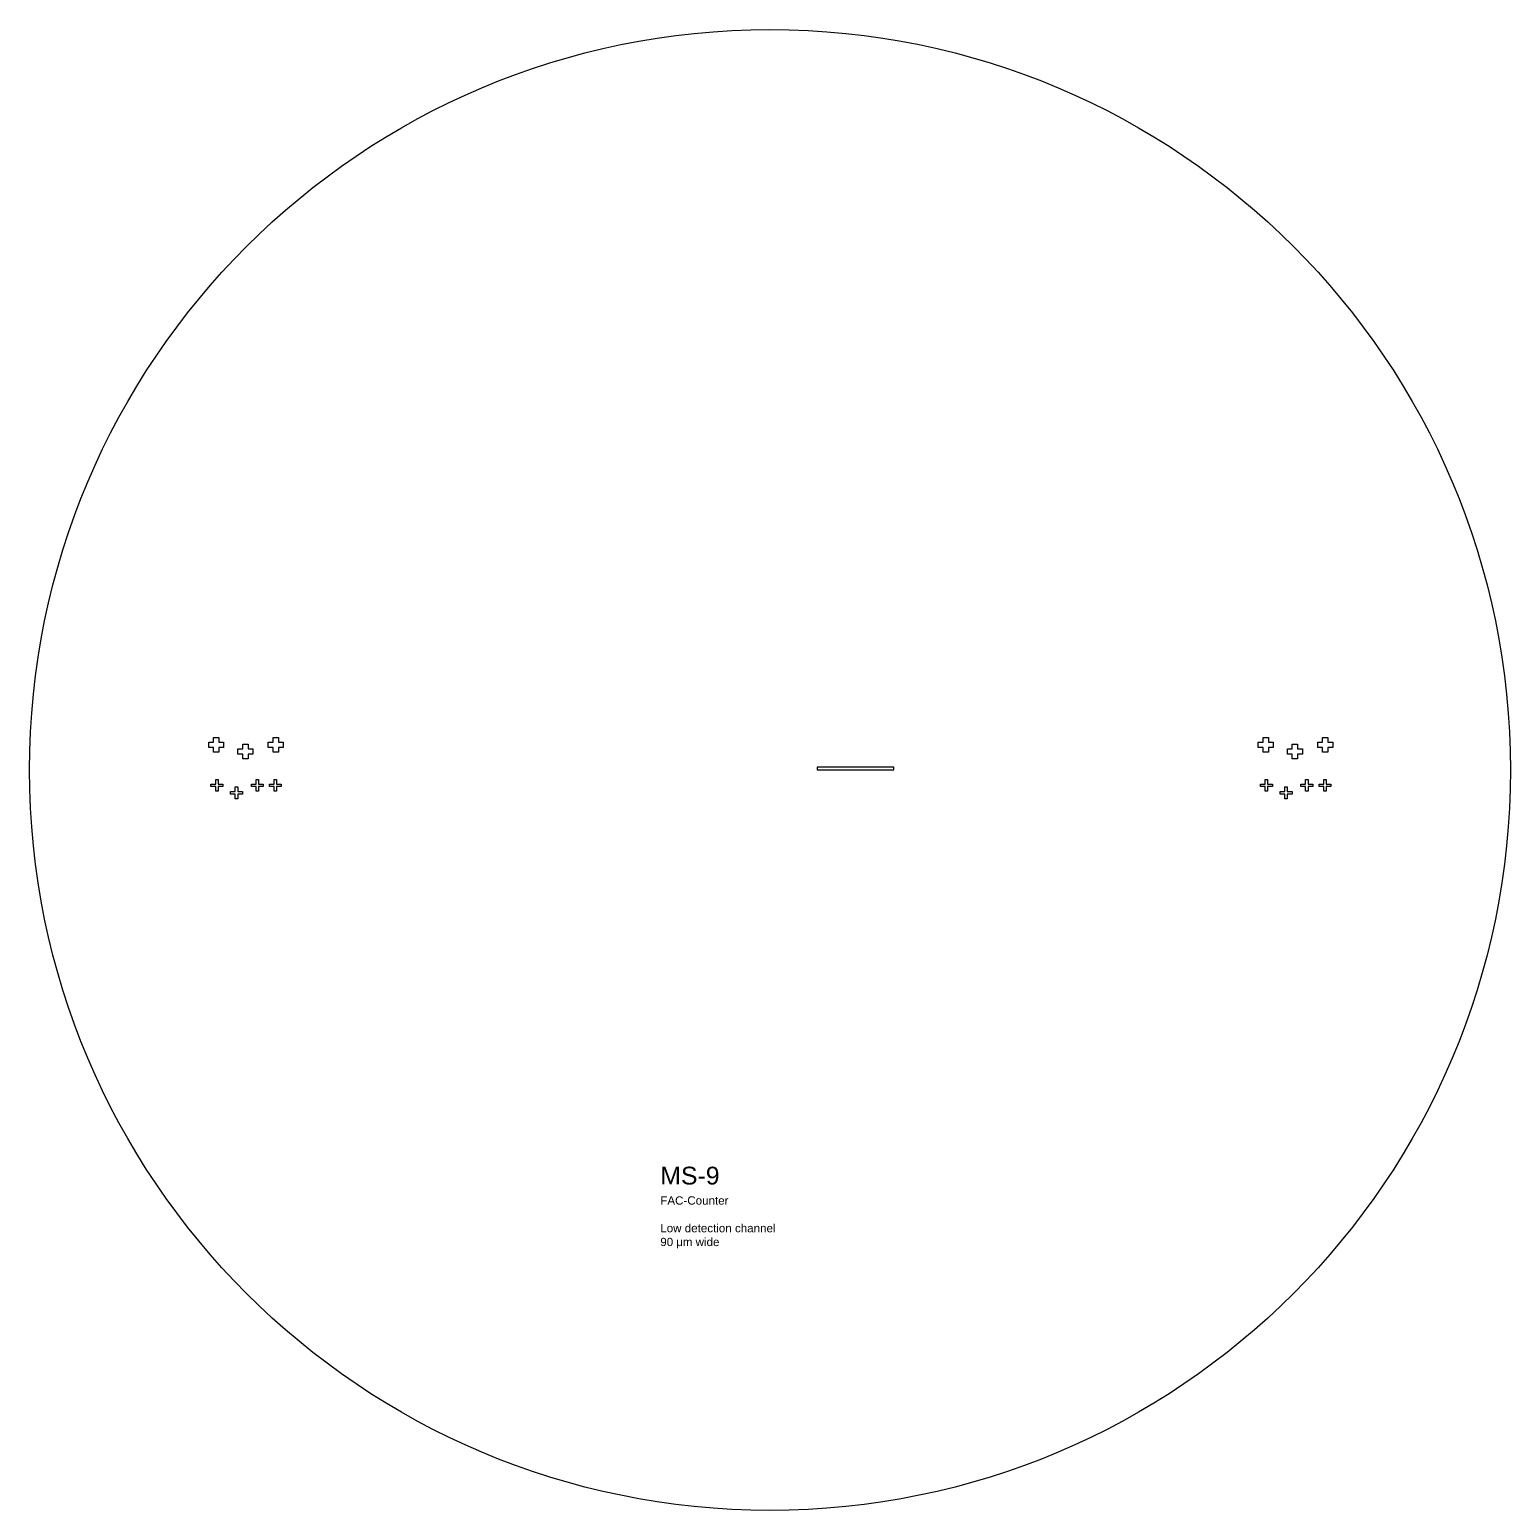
# Model space of a CAD drawing. Header units: millimetres. Extents: x -15719 to 274281, y 25504 to 323346.
# Drawn here: x 64281 to 114281, y 258346 to 308346 of the extents above; entities that cross this region are included whole.
import ezdxf

# ---------------------------------------------------------------- set-up
doc = ezdxf.new("R2010")
doc.units = ezdxf.units.MM
doc.layers.add('CLEAR', color=140, linetype='Continuous')
doc.layers.add('OPAQUE', color=10, linetype='Continuous')
doc.styles.get("Standard").update_dxf_attribs({"font": 'arial.ttf'})

msp = doc.modelspace()

# ---------------------------------------------------------------- linework, layer by layer
at = {"layer": 'CLEAR'}
for p, q in [((93459, 283441), (90869, 283441)), ((90869, 283441), (90869, 283351)), ((90869, 283351), (93459, 283351)), ((93459, 283351), (93459, 283441))]:
    msp.add_line(p, q, dxfattribs=at)
for points in [[(70488, 284288), (70488, 284448), (70668, 284448), (70668, 284288), (70828, 284288), (70828, 284108), (70668, 284108), (70668, 283948), (70488, 283948), (70488, 284108), (70328, 284108), (70328, 284288)], [(71476, 284057), (71476, 284217), (71656, 284217), (71656, 284057), (71816, 284057), (71816, 283877), (71656, 283877), (71656, 283717), (71476, 283717), (71476, 283877), (71316, 283877), (71316, 284057)], [(72501, 284288), (72501, 284448), (72681, 284448), (72681, 284288), (72841, 284288), (72841, 284108), (72681, 284108), (72681, 283948), (72501, 283948), (72501, 284108), (72341, 284108), (72341, 284288)], [(105929, 284288), (105929, 284448), (106109, 284448), (106109, 284288), (106269, 284288), (106269, 284108), (106109, 284108), (106109, 283948), (105929, 283948), (105929, 284108), (105769, 284108), (105769, 284288)], [(106916, 284057), (106916, 284217), (107096, 284217), (107096, 284057), (107256, 284057), (107256, 283877), (107096, 283877), (107096, 283717), (106916, 283717), (106916, 283877), (106756, 283877), (106756, 284057)], [(107941, 284288), (107941, 284448), (108121, 284448), (108121, 284288), (108281, 284288), (108281, 284108), (108121, 284108), (108121, 283948), (107941, 283948), (107941, 284108), (107781, 284108), (107781, 284288)], [(70565, 282866), (70565, 283026), (70645, 283026), (70645, 282866), (70805, 282866), (70805, 282786), (70645, 282786), (70645, 282626), (70565, 282626), (70565, 282786), (70405, 282786), (70405, 282866)], [(71928, 282866), (71928, 283026), (72008, 283026), (72008, 282866), (72168, 282866), (72168, 282786), (72008, 282786), (72008, 282626), (71928, 282626), (71928, 282786), (71768, 282786), (71768, 282866)], [(72539, 282866), (72539, 283026), (72619, 283026), (72619, 282866), (72779, 282866), (72779, 282786), (72619, 282786), (72619, 282626), (72539, 282626), (72539, 282786), (72379, 282786), (72379, 282866)], [(106005, 282866), (106005, 283026), (106085, 283026), (106085, 282866), (106245, 282866), (106245, 282786), (106085, 282786), (106085, 282626), (106005, 282626), (106005, 282786), (105845, 282786), (105845, 282866)], [(107368, 282866), (107368, 283026), (107448, 283026), (107448, 282866), (107608, 282866), (107608, 282786), (107448, 282786), (107448, 282626), (107368, 282626), (107368, 282786), (107208, 282786), (107208, 282866)], [(107979, 282866), (107979, 283026), (108059, 283026), (108059, 282866), (108219, 282866), (108219, 282786), (108059, 282786), (108059, 282626), (107979, 282626), (107979, 282786), (107819, 282786), (107819, 282866)], [(71227, 282615), (71227, 282775), (71307, 282775), (71307, 282615), (71467, 282615), (71467, 282535), (71307, 282535), (71307, 282375), (71227, 282375), (71227, 282535), (71067, 282535), (71067, 282615)], [(106667, 282615), (106667, 282775), (106747, 282775), (106747, 282615), (106907, 282615), (106907, 282535), (106747, 282535), (106747, 282375), (106667, 282375), (106667, 282535), (106507, 282535), (106507, 282615)]]:
    msp.add_lwpolyline(points, close=True, dxfattribs=at)
at = {"layer": 'OPAQUE'}
msp.add_circle((89281, 283346), 25000, dxfattribs=at)

# ---------------------------------------------------------------- texts
at = {"layer": 'CLEAR', "insert": (85576, 269950), "char_height": 280, "attachment_point": 1}
msp.add_mtext_dynamic_manual_height_columns('{\\H2.1429x;MS-9\\H0.83333x;\\P\\H0.55999x;FAC-Counter\\P\\PLow detection channel\\P90 \\fSymbol|b0|i0|c2|p18;m\\fArial|b0|i0|c0|p34;m wide}', width=6473.16, gutter_width=12.5, heights=[4737], dxfattribs=at)

doc.saveas('drawing.dxf')
